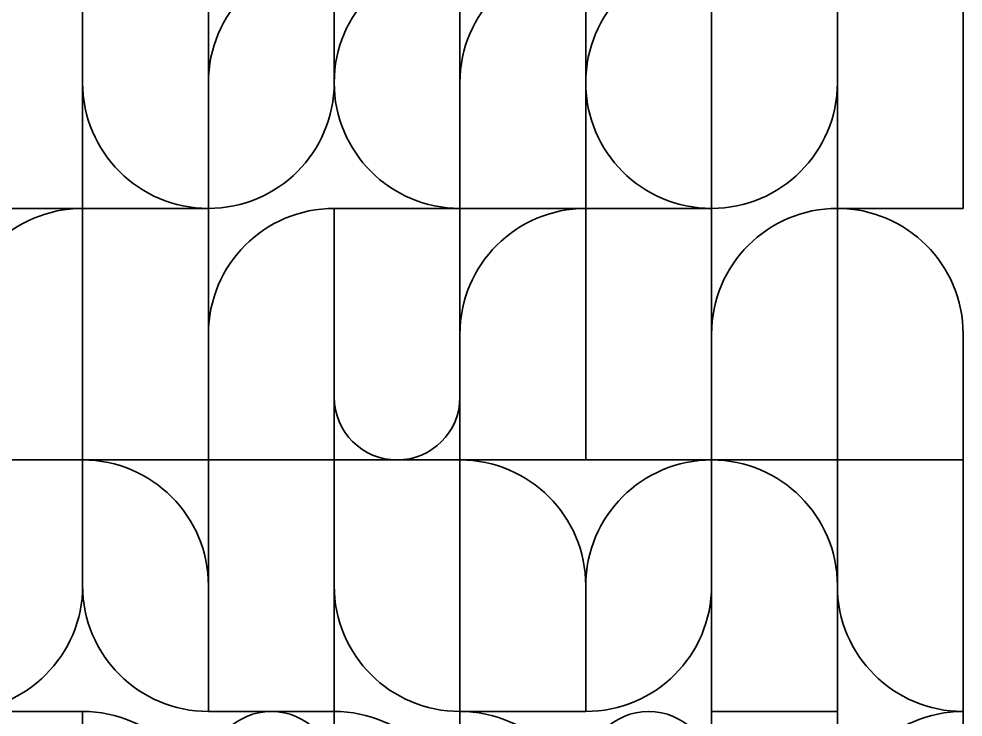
# Model space of a CAD drawing. Header units: millimetres. Extents: x 871 to 1039, y -658 to -397.
# Drawn here: x 955 to 1038.6, y -527.6 to -465.7 of the extents above; entities that cross this region are included whole.
import ezdxf

# ---------------------------------------------------------------- set-up
doc = ezdxf.new("R2010")
doc.units = ezdxf.units.MM
doc.header["$MEASUREMENT"] = 0
doc.layers.add('Layer 1', color=7, linetype='Continuous')

# ---------------------------------------------------------------- blocks, each defined once
blk = doc.blocks.new('block 2')
at = {"layer": 'Layer 1', "color": 145, "lineweight": 35, "true_color": 0x3e7cb1}
blk.add_lwpolyline([(971.769, -527.053), (971.769, -504.764), (982.912, -504.764), (982.912, -527.053), (971.769, -527.053)], dxfattribs=at)
for points, knots in [([(949.483, -527.053), (949.483, -527.053), (949.483, -504.764), (949.483, -504.764), (949.483, -504.764), (960.626, -504.764), (960.626, -504.764), (960.626, -504.764), (960.626, -515.91), (960.626, -515.91), (960.626, -522.064), (955.637, -527.053), (949.483, -527.053), (949.483, -527.053), (949.483, -527.053), (949.483, -527.053)], [0, 0, 0, 0, 1, 1, 1, 2, 2, 2, 3, 3, 3, 4, 4, 4, 5, 5, 5, 5]), ([(960.626, -515.91), (960.626, -515.91), (960.626, -504.764), (960.626, -504.764), (960.626, -504.764), (960.626, -504.764), (960.626, -504.764), (966.78, -504.764), (971.769, -509.752), (971.769, -515.907), (971.769, -515.907), (971.769, -527.053), (971.769, -527.053), (971.769, -527.053), (971.769, -527.053), (971.769, -527.053), (965.615, -527.053), (960.626, -522.064), (960.626, -515.91)], [0, 0, 0, 0, 1, 1, 1, 2, 2, 2, 3, 3, 3, 4, 4, 4, 5, 5, 5, 6, 6, 6, 6]), ([(982.912, -515.91), (982.912, -515.91), (982.912, -504.764), (982.912, -504.764), (982.912, -504.764), (994.055, -504.764), (994.055, -504.764), (994.055, -504.764), (994.055, -527.053), (994.055, -527.053), (994.055, -527.053), (994.055, -527.053), (994.055, -527.053), (987.901, -527.053), (982.912, -522.064), (982.912, -515.91)], [0, 0, 0, 0, 1, 1, 1, 2, 2, 2, 3, 3, 3, 4, 4, 4, 5, 5, 5, 5]), ([(994.055, -527.053), (994.055, -527.053), (994.055, -504.764), (994.055, -504.764), (994.055, -504.764), (994.055, -504.764), (994.055, -504.764), (1000.21, -504.764), (1005.198, -509.752), (1005.198, -515.907), (1005.198, -515.907), (1005.198, -527.053), (1005.198, -527.053), (1005.198, -527.053), (994.055, -527.053), (994.055, -527.053)], [0, 0, 0, 0, 1, 1, 1, 2, 2, 2, 3, 3, 3, 4, 4, 4, 5, 5, 5, 5]), ([(1005.198, -527.053), (1005.198, -527.053), (1005.198, -515.907), (1005.198, -515.907), (1005.198, -509.752), (1010.187, -504.764), (1016.342, -504.764), (1016.342, -504.764), (1016.342, -504.764), (1016.342, -504.764), (1016.342, -504.764), (1016.342, -515.91), (1016.342, -515.91), (1016.342, -522.064), (1011.353, -527.053), (1005.199, -527.053), (1005.199, -527.053), (1005.198, -527.053), (1005.198, -527.053)], [0, 0, 0, 0, 1, 1, 1, 2, 2, 2, 3, 3, 3, 4, 4, 4, 5, 5, 5, 6, 6, 6, 6]), ([(1016.342, -527.053), (1016.342, -527.053), (1016.342, -504.764), (1016.342, -504.764), (1016.342, -504.764), (1016.342, -504.764), (1016.342, -504.764), (1022.496, -504.764), (1027.485, -509.752), (1027.485, -515.907), (1027.485, -515.907), (1027.485, -527.053), (1027.485, -527.053), (1027.485, -527.053), (1016.342, -527.053), (1016.342, -527.053)], [0, 0, 0, 0, 1, 1, 1, 2, 2, 2, 3, 3, 3, 4, 4, 4, 5, 5, 5, 5]), ([(1027.485, -515.91), (1027.485, -515.91), (1027.485, -504.764), (1027.485, -504.764), (1027.485, -504.764), (1038.628, -504.764), (1038.628, -504.764), (1038.628, -504.764), (1038.628, -527.053), (1038.628, -527.053), (1038.628, -527.053), (1038.628, -527.053), (1038.628, -527.053), (1032.474, -527.053), (1027.485, -522.064), (1027.485, -515.91)], [0, 0, 0, 0, 1, 1, 1, 2, 2, 2, 3, 3, 3, 4, 4, 4, 5, 5, 5, 5]), ([(949.483, -549.342), (949.483, -549.342), (949.483, -527.053), (949.483, -527.053), (949.483, -527.053), (960.626, -527.053), (960.626, -527.053), (960.626, -527.053), (960.626, -538.199), (960.626, -538.199), (960.626, -544.353), (955.637, -549.342), (949.483, -549.342), (949.483, -549.342), (949.483, -549.342), (949.483, -549.342)], [0, 0, 0, 0, 1, 1, 1, 2, 2, 2, 3, 3, 3, 4, 4, 4, 5, 5, 5, 5]), ([(960.626, -549.342), (960.626, -549.342), (960.626, -527.053), (960.626, -527.053), (960.626, -527.053), (960.626, -527.053), (960.626, -527.053), (966.78, -527.053), (971.769, -532.042), (971.769, -538.196), (971.769, -538.196), (971.769, -549.342), (971.769, -549.342), (971.769, -549.342), (960.626, -549.342), (960.626, -549.342)], [0, 0, 0, 0, 1, 1, 1, 2, 2, 2, 3, 3, 3, 4, 4, 4, 5, 5, 5, 5]), ([(971.769, -549.342), (971.769, -549.342), (971.769, -532.625), (971.769, -532.625), (971.769, -529.547), (974.264, -527.053), (977.341, -527.053), (977.341, -527.053), (977.341, -527.053), (977.341, -527.053), (980.418, -527.053), (982.912, -529.547), (982.912, -532.625), (982.912, -532.625), (982.912, -543.771), (982.912, -543.771), (982.912, -546.848), (980.418, -549.342), (977.341, -549.342), (977.341, -549.342), (971.769, -549.342), (971.769, -549.342)], [0, 0, 0, 0, 1, 1, 1, 2, 2, 2, 3, 3, 3, 4, 4, 4, 5, 5, 5, 6, 6, 6, 7, 7, 7, 7]), ([(982.912, -549.342), (982.912, -549.342), (982.912, -527.053), (982.912, -527.053), (982.912, -527.053), (982.912, -527.053), (982.912, -527.053), (989.066, -527.053), (994.055, -532.042), (994.055, -538.196), (994.055, -538.196), (994.055, -549.342), (994.055, -549.342), (994.055, -549.342), (982.912, -549.342), (982.912, -549.342)], [0, 0, 0, 0, 1, 1, 1, 2, 2, 2, 3, 3, 3, 4, 4, 4, 5, 5, 5, 5]), ([(994.055, -549.342), (994.055, -549.342), (994.055, -527.053), (994.055, -527.053), (994.055, -527.053), (994.055, -527.053), (994.055, -527.053), (1000.21, -527.053), (1005.198, -532.042), (1005.198, -538.196), (1005.198, -538.196), (1005.198, -538.199), (1005.198, -538.199), (1005.198, -544.353), (1000.21, -549.342), (994.055, -549.342), (994.055, -549.342), (994.055, -549.342), (994.055, -549.342)], [0, 0, 0, 0, 1, 1, 1, 2, 2, 2, 3, 3, 3, 4, 4, 4, 5, 5, 5, 6, 6, 6, 6]), ([(1005.198, -549.342), (1005.198, -549.342), (1005.198, -532.625), (1005.198, -532.625), (1005.198, -529.547), (1007.693, -527.053), (1010.77, -527.053), (1010.77, -527.053), (1010.77, -527.053), (1010.77, -527.053), (1013.847, -527.053), (1016.342, -529.547), (1016.342, -532.625), (1016.342, -532.625), (1016.342, -549.342), (1016.342, -549.342), (1016.342, -549.342), (1005.198, -549.342), (1005.198, -549.342)], [0, 0, 0, 0, 1, 1, 1, 2, 2, 2, 3, 3, 3, 4, 4, 4, 5, 5, 5, 6, 6, 6, 6]), ([(1016.342, -538.199), (1016.342, -538.199), (1016.342, -527.053), (1016.342, -527.053), (1016.342, -527.053), (1027.485, -527.053), (1027.485, -527.053), (1027.485, -527.053), (1027.485, -549.342), (1027.485, -549.342), (1027.485, -549.342), (1027.485, -549.342), (1027.485, -549.342), (1021.331, -549.342), (1016.342, -544.353), (1016.342, -538.199)], [0, 0, 0, 0, 1, 1, 1, 2, 2, 2, 3, 3, 3, 4, 4, 4, 5, 5, 5, 5]), ([(1027.485, -549.342), (1027.485, -549.342), (1027.485, -538.196), (1027.485, -538.196), (1027.485, -532.042), (1032.474, -527.053), (1038.628, -527.053), (1038.628, -527.053), (1038.628, -527.053), (1038.628, -527.053), (1038.628, -527.053), (1038.628, -549.342), (1038.628, -549.342), (1038.628, -549.342), (1027.485, -549.342), (1027.485, -549.342)], [0, 0, 0, 0, 1, 1, 1, 2, 2, 2, 3, 3, 3, 4, 4, 4, 5, 5, 5, 5])]:
    blk.add_open_spline(points, degree=3, knots=knots, dxfattribs=at)

msp = doc.modelspace()

# ---------------------------------------------------------------- linework, layer by layer
at = {"layer": 'Layer 1', "color": 145, "lineweight": 35, "true_color": 0x3e7cb1}
for points in [[(1038.628, -460.185), (1038.628, -482.474), (1027.485, -482.474), (1027.485, -460.185), (1038.628, -460.185)], [(971.769, -482.474), (971.769, -504.764), (960.626, -504.764), (960.626, -482.474), (971.769, -482.474)], [(1016.342, -482.474), (1016.342, -504.764), (1005.198, -504.764), (1005.198, -482.474), (1016.342, -482.474)]]:
    msp.add_lwpolyline(points, dxfattribs=at)
for points, knots in [([(960.626, -460.185), (960.626, -460.185), (960.626, -482.474), (960.626, -482.474), (960.626, -482.474), (949.483, -482.474), (949.483, -482.474), (949.483, -482.474), (949.483, -471.328), (949.483, -471.328), (949.483, -465.174), (954.472, -460.185), (960.626, -460.185), (960.626, -460.185), (960.626, -460.185), (960.626, -460.185)], [0, 0, 0, 0, 1, 1, 1, 2, 2, 2, 3, 3, 3, 4, 4, 4, 5, 5, 5, 5]), ([(971.769, -460.185), (971.769, -460.185), (971.769, -482.474), (971.769, -482.474), (971.769, -482.474), (971.769, -482.474), (971.769, -482.474), (965.615, -482.474), (960.626, -477.485), (960.626, -471.331), (960.626, -471.331), (960.626, -460.185), (960.626, -460.185), (960.626, -460.185), (971.769, -460.185), (971.769, -460.185)], [0, 0, 0, 0, 1, 1, 1, 2, 2, 2, 3, 3, 3, 4, 4, 4, 5, 5, 5, 5]), ([(982.912, -460.185), (982.912, -460.185), (982.912, -471.331), (982.912, -471.331), (982.912, -477.485), (977.923, -482.474), (971.769, -482.474), (971.769, -482.474), (971.769, -482.474), (971.769, -482.474), (971.769, -482.474), (971.769, -471.328), (971.769, -471.328), (971.769, -465.174), (976.758, -460.185), (982.912, -460.185), (982.912, -460.185), (982.912, -460.185), (982.912, -460.185)], [0, 0, 0, 0, 1, 1, 1, 2, 2, 2, 3, 3, 3, 4, 4, 4, 5, 5, 5, 6, 6, 6, 6]), ([(994.055, -460.185), (994.055, -460.185), (994.055, -482.474), (994.055, -482.474), (994.055, -482.474), (994.055, -482.474), (994.055, -482.474), (987.901, -482.474), (982.912, -477.485), (982.912, -471.331), (982.912, -471.331), (982.912, -471.328), (982.912, -471.328), (982.912, -465.174), (987.901, -460.185), (994.055, -460.185), (994.055, -460.185), (994.055, -460.185), (994.055, -460.185)], [0, 0, 0, 0, 1, 1, 1, 2, 2, 2, 3, 3, 3, 4, 4, 4, 5, 5, 5, 6, 6, 6, 6]), ([(1005.198, -460.185), (1005.198, -460.185), (1005.198, -482.474), (1005.198, -482.474), (1005.198, -482.474), (994.055, -482.474), (994.055, -482.474), (994.055, -482.474), (994.055, -471.328), (994.055, -471.328), (994.055, -465.174), (999.044, -460.185), (1005.198, -460.185), (1005.198, -460.185), (1005.198, -460.185), (1005.198, -460.185)], [0, 0, 0, 0, 1, 1, 1, 2, 2, 2, 3, 3, 3, 4, 4, 4, 5, 5, 5, 5]), ([(1016.342, -460.185), (1016.342, -460.185), (1016.342, -482.474), (1016.342, -482.474), (1016.342, -482.474), (1016.342, -482.474), (1016.342, -482.474), (1010.187, -482.474), (1005.198, -477.485), (1005.198, -471.331), (1005.198, -471.331), (1005.198, -471.328), (1005.198, -471.328), (1005.198, -465.174), (1010.187, -460.185), (1016.342, -460.185), (1016.342, -460.185), (1016.342, -460.185), (1016.342, -460.185)], [0, 0, 0, 0, 1, 1, 1, 2, 2, 2, 3, 3, 3, 4, 4, 4, 5, 5, 5, 6, 6, 6, 6]), ([(1027.485, -460.185), (1027.485, -460.185), (1027.485, -471.331), (1027.485, -471.331), (1027.485, -477.485), (1022.496, -482.474), (1016.342, -482.474), (1016.342, -482.474), (1016.342, -482.474), (1016.342, -482.474), (1016.342, -482.474), (1016.342, -460.185), (1016.342, -460.185), (1016.342, -460.185), (1027.485, -460.185), (1027.485, -460.185)], [0, 0, 0, 0, 1, 1, 1, 2, 2, 2, 3, 3, 3, 4, 4, 4, 5, 5, 5, 5]), ([(960.626, -482.474), (960.626, -482.474), (960.626, -504.764), (960.626, -504.764), (960.626, -504.764), (949.483, -504.764), (949.483, -504.764), (949.483, -504.764), (949.483, -493.617), (949.483, -493.617), (949.483, -487.463), (954.472, -482.474), (960.626, -482.474), (960.626, -482.474), (960.626, -482.474), (960.626, -482.474)], [0, 0, 0, 0, 1, 1, 1, 2, 2, 2, 3, 3, 3, 4, 4, 4, 5, 5, 5, 5]), ([(982.912, -482.474), (982.912, -482.474), (982.912, -504.764), (982.912, -504.764), (982.912, -504.764), (971.769, -504.764), (971.769, -504.764), (971.769, -504.764), (971.769, -493.617), (971.769, -493.617), (971.769, -487.463), (976.758, -482.474), (982.912, -482.474), (982.912, -482.474), (982.912, -482.474), (982.912, -482.474)], [0, 0, 0, 0, 1, 1, 1, 2, 2, 2, 3, 3, 3, 4, 4, 4, 5, 5, 5, 5]), ([(994.055, -482.474), (994.055, -482.474), (994.055, -499.192), (994.055, -499.192), (994.055, -502.269), (991.561, -504.764), (988.484, -504.764), (988.484, -504.764), (988.484, -504.764), (988.484, -504.764), (985.407, -504.764), (982.912, -502.269), (982.912, -499.192), (982.912, -499.192), (982.912, -482.474), (982.912, -482.474), (982.912, -482.474), (994.055, -482.474), (994.055, -482.474)], [0, 0, 0, 0, 1, 1, 1, 2, 2, 2, 3, 3, 3, 4, 4, 4, 5, 5, 5, 6, 6, 6, 6]), ([(1005.198, -482.474), (1005.198, -482.474), (1005.198, -504.764), (1005.198, -504.764), (1005.198, -504.764), (994.055, -504.764), (994.055, -504.764), (994.055, -504.764), (994.055, -493.617), (994.055, -493.617), (994.055, -487.463), (999.044, -482.474), (1005.198, -482.474), (1005.198, -482.474), (1005.198, -482.474), (1005.198, -482.474)], [0, 0, 0, 0, 1, 1, 1, 2, 2, 2, 3, 3, 3, 4, 4, 4, 5, 5, 5, 5]), ([(1027.485, -482.474), (1027.485, -482.474), (1027.485, -504.764), (1027.485, -504.764), (1027.485, -504.764), (1016.342, -504.764), (1016.342, -504.764), (1016.342, -504.764), (1016.342, -493.617), (1016.342, -493.617), (1016.342, -487.463), (1021.331, -482.474), (1027.485, -482.474), (1027.485, -482.474), (1027.485, -482.474), (1027.485, -482.474)], [0, 0, 0, 0, 1, 1, 1, 2, 2, 2, 3, 3, 3, 4, 4, 4, 5, 5, 5, 5]), ([(1038.628, -493.617), (1038.628, -493.617), (1038.628, -504.764), (1038.628, -504.764), (1038.628, -504.764), (1027.485, -504.764), (1027.485, -504.764), (1027.485, -504.764), (1027.485, -482.474), (1027.485, -482.474), (1027.485, -482.474), (1027.485, -482.474), (1027.485, -482.474), (1033.639, -482.474), (1038.628, -487.463), (1038.628, -493.617)], [0, 0, 0, 0, 1, 1, 1, 2, 2, 2, 3, 3, 3, 4, 4, 4, 5, 5, 5, 5])]:
    msp.add_open_spline(points, degree=3, knots=knots, dxfattribs=at)

# ---------------------------------------------------------------- block references
at = {"layer": 'Layer 1'}
msp.add_blockref('block 2', (0, 0), dxfattribs=at)

doc.saveas('drawing.dxf')
